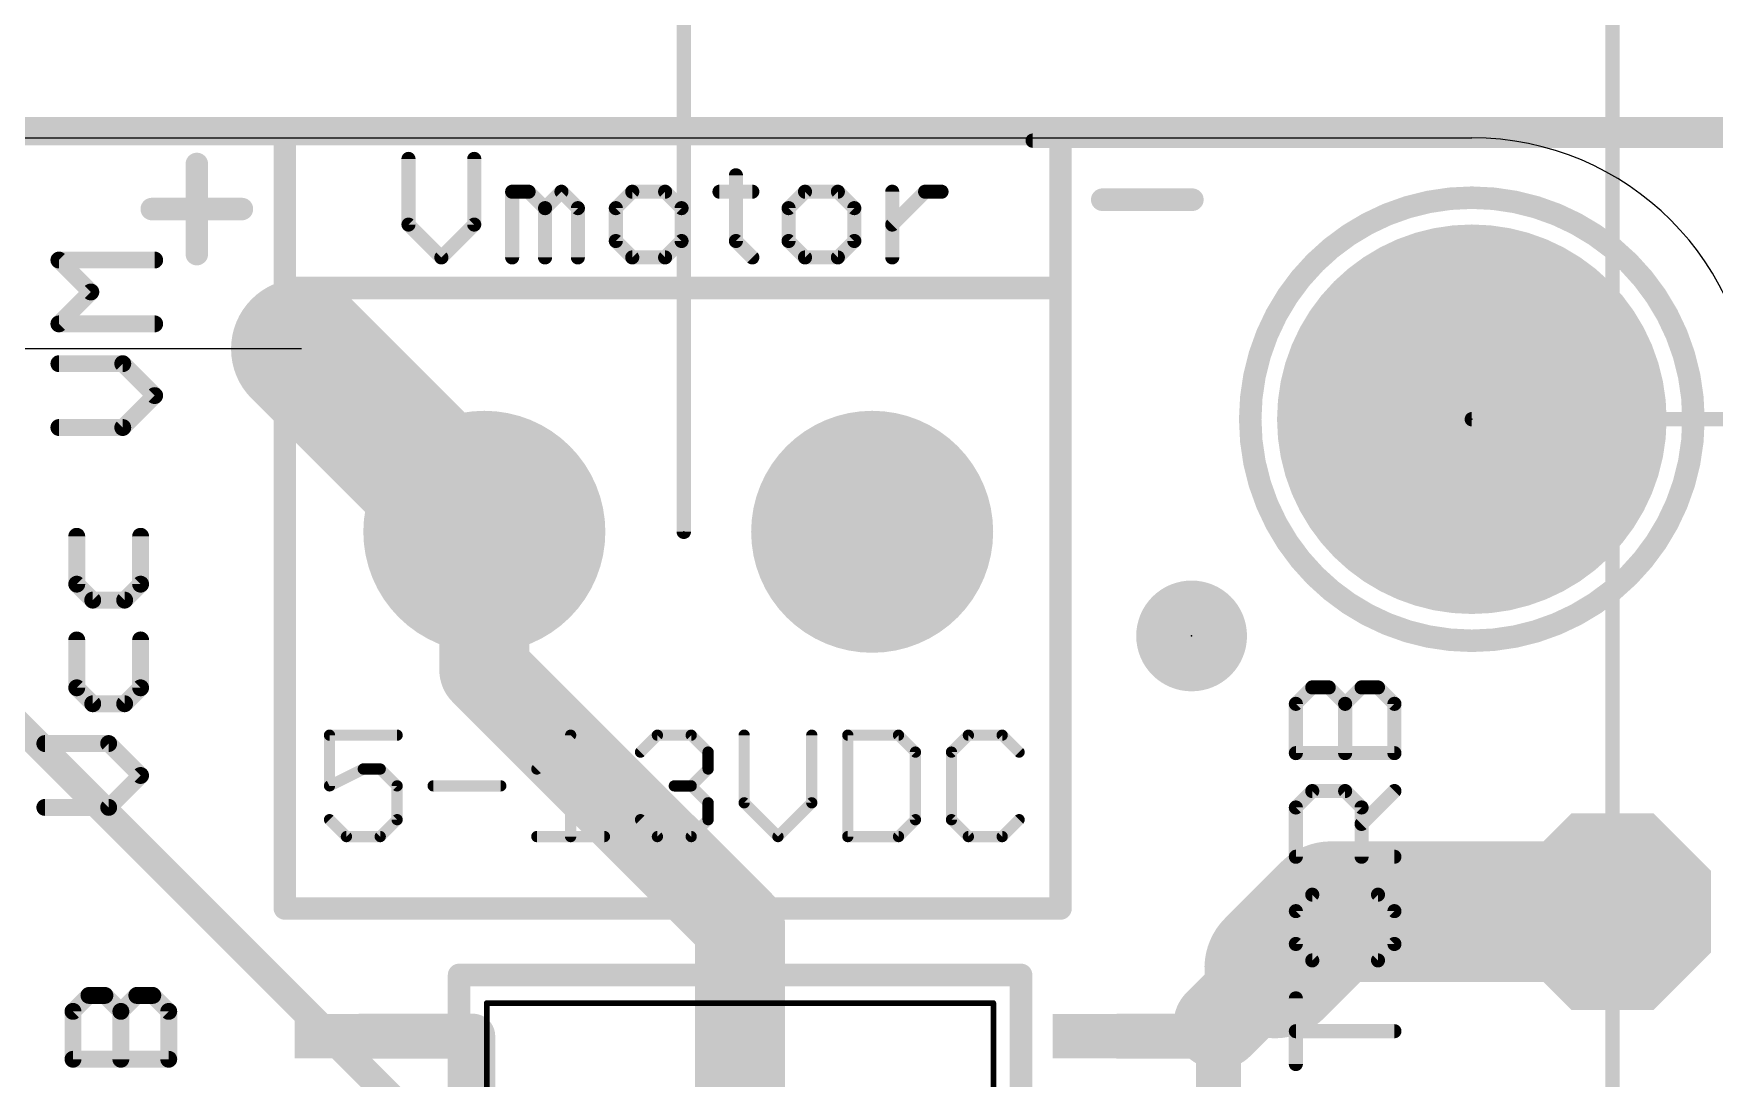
# Model space of a CAD drawing. Extents: x -5.2 to 31.1, y -9.3 to 38.1.
# Drawn here: x 3.53 to 18.7, y 18.18 to 27.61 of the extents above; entities that cross this region are included whole.
import ezdxf

# ---------------------------------------------------------------- set-up
doc = ezdxf.new("R2010")
doc.units = 0
for name, color, linetype in [('1', 12, 'CONTINUOUS'), ('16', 132, 'CONTINUOUS'), ('17', 110, 'CONTINUOUS'), ('19', 53, 'CONTINUOUS'), ('20', 53, 'CONTINUOUS'), ('21', 40, 'CONTINUOUS'), ('23', 40, 'CONTINUOUS'), ('47', 253, 'CONTINUOUS')]:
    doc.layers.add(name, color=color, linetype=linetype)

# ---------------------------------------------------------------- blocks, each defined once
blk = doc.blocks.new('PIE')
at = {"const_width": 0.5}
blk.add_lwpolyline([(0, -0.25, 1), (0, 0.25, 1), (0, -0.25)], format="xyb", dxfattribs=at)
blk = doc.blocks.new('ROUNDP')
at = {"const_width": 0.5}
blk.add_lwpolyline([(0, -0.25, 1), (0, 0.25, 1), (0, -0.25)], format="xyb", dxfattribs=at)
blk = doc.blocks.new('OCTAGONP')
at = {"const_width": 0.5}
blk.add_lwpolyline([(-0.25, -0.1036), (-0.25, 0.1036), (-0.1036, 0.25), (0.1036, 0.25), (0.25, 0.1036), (0.25, -0.1036), (0.1036, -0.25), (-0.1036, -0.25), (-0.25, -0.1036), (-0.25, 0.1036)], dxfattribs=at)
blk = doc.blocks.new('RECT')
blk.add_solid([(-0.5, -0.5), (0.5, -0.5), (-0.5, 0.5), (0.5, 0.5)])

msp = doc.modelspace()

# ---------------------------------------------------------------- linework, layer by layer
at = {"layer": '1'}
for points, const_width in [([(5.947, 24.765), (7.598, 23.114)], 1.27), ([(7.598, 21.866), (7.598, 23.114)], 0.8128), ([(9.906, 19.558), (7.598, 21.866)], 0.8128), ([(14.732, 19.177), (15.24, 19.685)], 1.27), ([(15.24, 19.685), (17.78, 19.685)], 1.27), ([(9.906, 12.319), (9.906, 19.558)], 0.8128), ([(14.224, 18.669), (14.732, 19.177)], 0.8128), ([(13.97, 18.561), (14.224, 18.669)], 0.4064), ([(14.224, 18.669), (14.224, 17.911)], 0.4064), ([(6.486, 18.561), (7.493, 18.561)], 0.4064), ([(7.493, 18.561), (7.493, 17.907)], 0.4064), ([(13.326, 18.561), (13.97, 18.561)], 0.4064)]:
    msp.add_lwpolyline(points, dxfattribs=dict(at, const_width=const_width))
for points, const_width in [([(6.1715, 24.9895, 1), (5.7225, 24.5405)], 0.635), ([(7.3735, 22.8895, 1), (7.8225, 23.3385)], 0.635), ([(7.8012, 23.114, 1), (7.3948, 23.114)], 0.4064), ([(7.7417, 22.0097, 1), (7.4543, 21.7223)], 0.4064), ([(7.3948, 21.866, 1), (7.8012, 21.866)], 0.4064), ([(15.24, 20.0025, 1), (15.24, 19.3675)], 0.635), ([(15.4645, 19.4605, 1), (15.0155, 19.9095)], 0.635), ([(17.78, 19.3675, 1), (17.78, 20.0025)], 0.635), ([(10.1092, 19.558, 1), (9.7028, 19.558)], 0.4064), ([(9.7623, 19.4143, 1), (10.0497, 19.7017)], 0.4064), ([(14.5075, 19.4015, 1), (14.9565, 18.9525)], 0.635), ([(14.8757, 19.0333, 1), (14.5883, 19.3207)], 0.4064), ([(14.0803, 18.8127, 1), (14.3677, 18.5253)], 0.4064), ([(14.3256, 18.669, 1), (14.1224, 18.669)], 0.2032), ([(14.2638, 18.5755, 1), (14.1842, 18.7625)], 0.2032), ([(6.486, 18.6626, 1), (6.486, 18.4594)], 0.2032), ([(7.5946, 18.561, 1), (7.3914, 18.561)], 0.2032), ([(7.493, 18.4594, 1), (7.493, 18.6626)], 0.2032), ([(13.326, 18.6626, 1), (13.326, 18.4594)], 0.2032), ([(13.9302, 18.6545, 1), (14.0098, 18.4675)], 0.2032), ([(13.97, 18.4594, 1), (13.97, 18.6626)], 0.2032)]:
    msp.add_lwpolyline(points, format="xyb", dxfattribs=dict(at, const_width=const_width))
at = {"layer": '16', "const_width": 0.254}
for points in [[(0, 26.73), (19.11, 26.73)], [(2.54, 22.225), (8.001, 16.764)]]:
    msp.add_lwpolyline(points, dxfattribs=at)
at = {"layer": '19'}
msp.add_line((5.947, 24.765), (2.54, 24.765), dxfattribs=at)
at = {"layer": '20'}
msp.add_line((2.54, 26.67), (16.51, 26.67), dxfattribs=at)
msp.add_arc((16.51, 24.13), 2.54, 0, 90, dxfattribs=at)
at = {"layer": '21'}
for points, const_width in [([(12.798, 26.714), (5.798, 26.714)], 0.2032), ([(5.798, 26.714), (5.798, 25.314)], 0.2032), ([(12.798, 25.314), (12.798, 26.714)], 0.2032), ([(5.0033, 25.6206), (5.0033, 26.4341)], 0.2032), ([(6.9135, 26.4803), (6.9135, 25.8871)], 0.127), ([(7.5067, 25.8871), (7.5067, 26.4803)], 0.127), ([(9.8683, 26.332), (9.8683, 25.7388)], 0.127), ([(7.849, 25.5905), (7.849, 26.1837)], 0.127), ([(7.849, 26.1837), (7.9973, 26.1837)], 0.127), ([(7.9973, 26.1837), (8.1456, 26.0354)], 0.127), ([(8.1456, 26.0354), (8.2939, 26.1837)], 0.127), ([(8.2939, 26.1837), (8.4422, 26.0354)], 0.127), ([(8.9328, 26.1837), (8.7845, 26.0354)], 0.127), ([(9.2294, 26.1837), (8.9328, 26.1837)], 0.127), ([(9.3777, 26.0354), (9.2294, 26.1837)], 0.127), ([(9.7201, 26.1837), (10.0166, 26.1837)], 0.127), ([(10.492, 26.1837), (10.3437, 26.0354)], 0.127), ([(10.7886, 26.1837), (10.492, 26.1837)], 0.127), ([(10.9369, 26.0354), (10.7886, 26.1837)], 0.127), ([(11.2793, 25.5905), (11.2793, 26.1837)], 0.127), ([(11.2793, 25.8871), (11.5758, 26.1837)], 0.127), ([(11.5758, 26.1837), (11.7241, 26.1837)], 0.127), ([(4.5965, 26.0273), (5.41, 26.0273)], 0.2032), ([(8.1456, 26.0354), (8.1456, 25.5905)], 0.127), ([(8.4422, 26.0354), (8.4422, 25.5905)], 0.127), ([(8.7845, 26.0354), (8.7845, 25.7388)], 0.127), ([(9.3777, 25.7388), (9.3777, 26.0354)], 0.127), ([(10.3437, 26.0354), (10.3437, 25.7388)], 0.127), ([(10.9369, 25.7388), (10.9369, 26.0354)], 0.127), ([(13.1746, 26.1117), (13.9881, 26.1117)], 0.2032), ([(6.9135, 25.8871), (7.2101, 25.5905)], 0.127), ([(7.2101, 25.5905), (7.5067, 25.8871)], 0.127), ([(8.7845, 25.7388), (8.9328, 25.5905)], 0.127), ([(9.2294, 25.5905), (9.3777, 25.7388)], 0.127), ([(9.8683, 25.7388), (10.0166, 25.5905)], 0.127), ([(10.3437, 25.7388), (10.492, 25.5905)], 0.127), ([(10.7886, 25.5905), (10.9369, 25.7388)], 0.127), ([(4.0466, 25.2788), (3.7585, 25.5669)], 0.1524), ([(3.7585, 25.5669), (4.6228, 25.5669)], 0.1524), ([(8.9328, 25.5905), (9.2294, 25.5905)], 0.127), ([(10.492, 25.5905), (10.7886, 25.5905)], 0.127), ([(3.7585, 24.9907), (4.0466, 25.2788)], 0.1524), ([(5.798, 25.314), (5.798, 19.714)], 0.2032), ([(12.798, 25.314), (5.798, 25.314)], 0.2032), ([(12.798, 19.714), (12.798, 25.314)], 0.2032), ([(4.6228, 24.9907), (3.7585, 24.9907)], 0.1524), ([(4.3347, 24.6314), (3.7585, 24.6314)], 0.1524), ([(4.6228, 24.3433), (4.3347, 24.6314)], 0.1524), ([(4.3347, 24.0552), (4.6228, 24.3433)], 0.1524), ([(3.7585, 24.0552), (4.3347, 24.0552)], 0.1524), ([(3.9196, 23.0735), (3.9196, 22.6413)], 0.1524), ([(4.4958, 22.6413), (4.4958, 23.0735)], 0.1524), ([(3.9196, 22.6413), (4.0636, 22.4972)], 0.1524), ([(4.3517, 22.4972), (4.4958, 22.6413)], 0.1524), ([(4.0636, 22.4972), (4.3517, 22.4972)], 0.1524), ([(3.9196, 22.1379), (3.9196, 21.7058)], 0.1524), ([(4.4958, 21.7058), (4.4958, 22.1379)], 0.1524), ([(3.9196, 21.7058), (4.0636, 21.5617)], 0.1524), ([(4.3517, 21.5617), (4.4958, 21.7058)], 0.1524), ([(14.9217, 21.561), (15.07, 21.7093)], 0.127), ([(15.07, 21.7093), (15.2183, 21.7093)], 0.127), ([(15.2183, 21.7093), (15.3666, 21.561)], 0.127), ([(15.3666, 21.561), (15.5149, 21.7093)], 0.127), ([(15.5149, 21.7093), (15.6632, 21.7093)], 0.127), ([(15.6632, 21.7093), (15.8115, 21.561)], 0.127), ([(4.0636, 21.5617), (4.3517, 21.5617)], 0.1524), ([(14.9217, 21.1161), (14.9217, 21.561)], 0.127), ([(15.3666, 21.1161), (15.3666, 21.561)], 0.127), ([(15.8115, 21.561), (15.8115, 21.1161)], 0.127), ([(4.2077, 21.2024), (3.6315, 21.2024)], 0.1524), ([(4.4958, 20.9143), (4.2077, 21.2024)], 0.1524), ([(6.8109, 21.278), (6.2008, 21.278)], 0.1016), ([(6.2008, 21.278), (6.2008, 20.8204)], 0.1016), ([(8.0718, 20.9729), (8.3769, 21.278)], 0.1016), ([(8.3769, 21.278), (8.3769, 20.3628)], 0.1016), ([(9.0074, 21.1255), (9.1599, 21.278)], 0.1016), ([(9.1599, 21.278), (9.4649, 21.278)], 0.1016), ([(9.4649, 21.278), (9.6175, 21.1255)], 0.1016), ([(9.9429, 21.278), (9.9429, 20.6679)], 0.1016), ([(10.553, 20.6679), (10.553, 21.278)], 0.1016), ([(10.8784, 21.278), (10.8784, 20.3628)], 0.1016), ([(11.336, 21.278), (10.8784, 21.278)], 0.1016), ([(11.4885, 21.1255), (11.336, 21.278)], 0.1016), ([(11.9664, 21.278), (11.8139, 21.1255)], 0.1016), ([(12.2715, 21.278), (11.9664, 21.278)], 0.1016), ([(12.424, 21.1255), (12.2715, 21.278)], 0.1016), ([(9.6175, 21.1255), (9.6175, 20.9729)], 0.1016), ([(11.4885, 20.5153), (11.4885, 21.1255)], 0.1016), ([(11.8139, 21.1255), (11.8139, 20.5153)], 0.1016), ([(15.8115, 21.1161), (14.9217, 21.1161)], 0.127), ([(4.2077, 20.6262), (4.4958, 20.9143)], 0.1524), ([(6.2008, 20.8204), (6.5059, 20.9729)], 0.1016), ([(6.5059, 20.9729), (6.6584, 20.9729)], 0.1016), ([(6.6584, 20.9729), (6.8109, 20.8204)], 0.1016), ([(9.6175, 20.9729), (9.4649, 20.8204)], 0.1016), ([(6.8109, 20.8204), (6.8109, 20.5153)], 0.1016), ([(7.1363, 20.8204), (7.7464, 20.8204)], 0.1016), ([(9.4649, 20.8204), (9.3124, 20.8204)], 0.1016), ([(9.4649, 20.8204), (9.6175, 20.6679)], 0.1016), ([(14.9217, 20.6255), (15.07, 20.7737)], 0.127), ([(15.07, 20.7737), (15.3666, 20.7737)], 0.127), ([(15.3666, 20.7737), (15.5149, 20.6255)], 0.127), ([(15.5149, 20.4772), (15.8115, 20.7737)], 0.127), ([(3.6315, 20.6262), (4.2077, 20.6262)], 0.1524), ([(9.6175, 20.6679), (9.6175, 20.5153)], 0.1016), ([(9.9429, 20.6679), (10.2479, 20.3628)], 0.1016), ([(10.2479, 20.3628), (10.553, 20.6679)], 0.1016), ([(14.9217, 20.1806), (14.9217, 20.6255)], 0.127), ([(15.5149, 20.6255), (15.5149, 20.1806)], 0.127), ([(6.3533, 20.3628), (6.2008, 20.5153)], 0.1016), ([(6.8109, 20.5153), (6.6584, 20.3628)], 0.1016), ([(9.1599, 20.3628), (9.0074, 20.5153)], 0.1016), ([(9.6175, 20.5153), (9.4649, 20.3628)], 0.1016), ([(11.336, 20.3628), (11.4885, 20.5153)], 0.1016), ([(11.8139, 20.5153), (11.9664, 20.3628)], 0.1016), ([(12.2715, 20.3628), (12.424, 20.5153)], 0.1016), ([(6.6584, 20.3628), (6.3533, 20.3628)], 0.1016), ([(8.0718, 20.3628), (8.682, 20.3628)], 0.1016), ([(9.4649, 20.3628), (9.1599, 20.3628)], 0.1016), ([(10.8784, 20.3628), (11.336, 20.3628)], 0.1016), ([(11.9664, 20.3628), (12.2715, 20.3628)], 0.1016), ([(15.8115, 20.1806), (14.9217, 20.1806)], 0.127), ([(15.07, 19.8382), (14.9217, 19.6899)], 0.127), ([(15.6632, 19.8382), (15.07, 19.8382)], 0.127), ([(15.8115, 19.6899), (15.6632, 19.8382)], 0.127), ([(5.798, 19.714), (12.798, 19.714)], 0.2032), ([(14.9217, 19.6899), (14.9217, 19.3933)], 0.127), ([(15.8115, 19.3933), (15.8115, 19.6899)], 0.127), ([(14.9217, 19.3933), (15.07, 19.2451)], 0.127), ([(15.6632, 19.2451), (15.8115, 19.3933)], 0.127), ([(15.07, 19.2451), (15.6632, 19.2451)], 0.127), ([(12.442, 19.114), (7.37, 19.114)], 0.2032), ([(7.37, 19.114), (7.37, 10.858)], 0.2032), ([(12.442, 10.858), (12.442, 19.114)], 0.2032), ([(3.8855, 18.7849), (4.0295, 18.929)], 0.1524), ([(4.0295, 18.929), (4.1736, 18.929)], 0.1524), ([(4.1736, 18.929), (4.3176, 18.7849)], 0.1524), ([(4.3176, 18.7849), (4.4617, 18.929)], 0.1524), ([(4.4617, 18.929), (4.6057, 18.929)], 0.1524), ([(4.6057, 18.929), (4.7498, 18.7849)], 0.1524), ([(14.9217, 18.3095), (14.9217, 18.9027)], 0.127), ([(3.8855, 18.3528), (3.8855, 18.7849)], 0.1524), ([(4.3176, 18.3528), (4.3176, 18.7849)], 0.1524), ([(4.7498, 18.7849), (4.7498, 18.3528)], 0.1524), ([(7.62, 18.86), (12.192, 18.86)], 0.0508), ([(7.62, 18.86), (7.62, 11.112)], 0.0508), ([(12.192, 11.112), (12.192, 18.86)], 0.0508), ([(15.8115, 18.6061), (14.9217, 18.6061)], 0.127), ([(4.7498, 18.3528), (3.8855, 18.3528)], 0.1524)]:
    msp.add_lwpolyline(points, dxfattribs=dict(at, const_width=const_width))
for points, const_width in [([(5.798, 26.7648, 1), (5.798, 26.6632)], 0.1016), ([(5.8488, 26.714, 1), (5.7472, 26.714)], 0.1016), ([(12.8488, 26.714, 1), (12.7472, 26.714)], 0.1016), ([(12.798, 26.6632, 1), (12.798, 26.7648)], 0.1016), ([(5.0541, 26.4341, 1), (4.9525, 26.4341)], 0.1016), ([(6.9452, 26.4803, 1), (6.8818, 26.4803)], 0.0635), ([(7.5384, 26.4803, 1), (7.4749, 26.4803)], 0.0635), ([(9.9001, 26.332, 1), (9.8366, 26.332)], 0.0635), ([(7.849, 26.2154, 1), (7.849, 26.1519)], 0.0635), ([(7.8808, 26.1837, 1), (7.8173, 26.1837)], 0.0635), ([(8.0198, 26.2061, 1), (7.9749, 26.1612)], 0.0635), ([(7.9973, 26.1519, 1), (7.9973, 26.2154)], 0.0635), ([(8.3163, 26.2061, 1), (8.2714, 26.1612)], 0.0635), ([(8.3163, 26.1612, 1), (8.2714, 26.2061)], 0.0635), ([(8.9328, 26.2154, 1), (8.9328, 26.1519)], 0.0635), ([(8.9553, 26.1612, 1), (8.9104, 26.2061)], 0.0635), ([(9.2519, 26.2061, 1), (9.207, 26.1612)], 0.0635), ([(9.2294, 26.1519, 1), (9.2294, 26.2154)], 0.0635), ([(9.7201, 26.2154, 1), (9.7201, 26.1519)], 0.0635), ([(10.0166, 26.1519, 1), (10.0166, 26.2154)], 0.0635), ([(10.492, 26.2154, 1), (10.492, 26.1519)], 0.0635), ([(10.5145, 26.1612, 1), (10.4696, 26.2061)], 0.0635), ([(10.8111, 26.2061, 1), (10.7662, 26.1612)], 0.0635), ([(10.7886, 26.1519, 1), (10.7886, 26.2154)], 0.0635), ([(11.311, 26.1837, 1), (11.2475, 26.1837)], 0.0635), ([(11.5758, 26.2154, 1), (11.5758, 26.1519)], 0.0635), ([(11.5983, 26.1612, 1), (11.5534, 26.2061)], 0.0635), ([(11.7241, 26.1519, 1), (11.7241, 26.2154)], 0.0635), ([(4.5965, 26.0781, 1), (4.5965, 25.9765)], 0.1016), ([(5.41, 25.9765, 1), (5.41, 26.0781)], 0.1016), ([(8.1774, 26.0354, 1), (8.1139, 26.0354)], 0.0635), ([(8.4739, 26.0354, 1), (8.4104, 26.0354)], 0.0635), ([(8.8163, 26.0354, 1), (8.7528, 26.0354)], 0.0635), ([(9.4095, 26.0354, 1), (9.346, 26.0354)], 0.0635), ([(10.3755, 26.0354, 1), (10.312, 26.0354)], 0.0635), ([(10.9687, 26.0354, 1), (10.9052, 26.0354)], 0.0635), ([(13.1746, 26.1625, 1), (13.1746, 26.0609)], 0.1016), ([(13.9881, 26.0609, 1), (13.9881, 26.1625)], 0.1016), ([(16.51, 22.13, 1), (16.51, 26.13, 1), (16.51, 22.13)], 0.2032), ([(6.936, 25.9095, 1), (6.891, 25.8646)], 0.0635), ([(7.5291, 25.8646, 1), (7.4842, 25.9095)], 0.0635), ([(8.1232, 26.0578, 1), (8.1681, 26.0129)], 0.0635), ([(8.1232, 26.0129, 1), (8.1681, 26.0578)], 0.0635), ([(8.4197, 26.0129, 1), (8.4646, 26.0578)], 0.0635), ([(8.7621, 26.0578, 1), (8.807, 26.0129)], 0.0635), ([(9.3553, 26.0129, 1), (9.4002, 26.0578)], 0.0635), ([(10.3213, 26.0578, 1), (10.3662, 26.0129)], 0.0635), ([(10.9145, 26.0129, 1), (10.9594, 26.0578)], 0.0635), ([(11.2568, 25.9095, 1), (11.3017, 25.8646)], 0.0635), ([(6.8818, 25.8871, 1), (6.9452, 25.8871)], 0.0635), ([(7.4749, 25.8871, 1), (7.5384, 25.8871)], 0.0635), ([(8.807, 25.7612, 1), (8.7621, 25.7163)], 0.0635), ([(9.4002, 25.7163, 1), (9.3553, 25.7612)], 0.0635), ([(9.8908, 25.7612, 1), (9.8459, 25.7163)], 0.0635), ([(10.3662, 25.7612, 1), (10.3213, 25.7163)], 0.0635), ([(10.9594, 25.7163, 1), (10.9145, 25.7612)], 0.0635), ([(3.7854, 25.5939, 1), (3.7315, 25.54)], 0.0762), ([(3.7585, 25.605, 1), (3.7585, 25.5288)], 0.0762), ([(4.6228, 25.5288, 1), (4.6228, 25.605)], 0.0762), ([(4.9525, 25.6206, 1), (5.0541, 25.6206)], 0.1016), ([(7.1876, 25.613, 1), (7.2325, 25.568)], 0.0635), ([(7.1876, 25.568, 1), (7.2325, 25.613)], 0.0635), ([(8.7528, 25.7388, 1), (8.8163, 25.7388)], 0.0635), ([(8.9328, 25.6223, 1), (8.9328, 25.5588)], 0.0635), ([(8.9104, 25.568, 1), (8.9553, 25.613)], 0.0635), ([(9.207, 25.613, 1), (9.2519, 25.568)], 0.0635), ([(9.2294, 25.5588, 1), (9.2294, 25.6223)], 0.0635), ([(9.346, 25.7388, 1), (9.4095, 25.7388)], 0.0635), ([(9.8366, 25.7388, 1), (9.9001, 25.7388)], 0.0635), ([(9.9942, 25.568, 1), (10.0391, 25.613)], 0.0635), ([(10.312, 25.7388, 1), (10.3755, 25.7388)], 0.0635), ([(10.492, 25.6223, 1), (10.492, 25.5588)], 0.0635), ([(10.4696, 25.568, 1), (10.5145, 25.613)], 0.0635), ([(10.7662, 25.613, 1), (10.8111, 25.568)], 0.0635), ([(10.7886, 25.5588, 1), (10.7886, 25.6223)], 0.0635), ([(10.9052, 25.7388, 1), (10.9687, 25.7388)], 0.0635), ([(7.8173, 25.5905, 1), (7.8808, 25.5905)], 0.0635), ([(8.1139, 25.5905, 1), (8.1774, 25.5905)], 0.0635), ([(8.4104, 25.5905, 1), (8.4739, 25.5905)], 0.0635), ([(11.2475, 25.5905, 1), (11.311, 25.5905)], 0.0635), ([(4.0735, 25.2519, 1), (4.0196, 25.3058)], 0.0762), ([(4.0196, 25.2519, 1), (4.0735, 25.3058)], 0.0762), ([(5.8488, 25.314, 1), (5.7472, 25.314)], 0.1016), ([(5.798, 25.3648, 1), (5.798, 25.2632)], 0.1016), ([(5.7472, 25.314, 1), (5.8488, 25.314)], 0.1016), ([(12.8488, 25.314, 1), (12.7472, 25.314)], 0.1016), ([(12.7472, 25.314, 1), (12.8488, 25.314)], 0.1016), ([(12.798, 25.2632, 1), (12.798, 25.3648)], 0.1016), ([(3.7315, 25.0177, 1), (3.7854, 24.9638)], 0.0762), ([(3.7585, 25.0288, 1), (3.7585, 24.9526)], 0.0762), ([(4.6228, 24.9526, 1), (4.6228, 25.0288)], 0.0762), ([(3.7585, 24.6695, 1), (3.7585, 24.5933)], 0.0762), ([(4.3616, 24.6584, 1), (4.3077, 24.6045)], 0.0762), ([(4.3347, 24.5933, 1), (4.3347, 24.6695)], 0.0762), ([(4.6497, 24.3164, 1), (4.5959, 24.3703)], 0.0762), ([(4.5959, 24.3164, 1), (4.6497, 24.3703)], 0.0762), ([(3.7585, 24.0933, 1), (3.7585, 24.0171)], 0.0762), ([(4.3077, 24.0821, 1), (4.3616, 24.0283)], 0.0762), ([(4.3347, 24.0171, 1), (4.3347, 24.0933)], 0.0762), ([(3.9577, 23.0735, 1), (3.8815, 23.0735)], 0.0762), ([(4.5339, 23.0735, 1), (4.4577, 23.0735)], 0.0762), ([(3.9465, 22.6682, 1), (3.8926, 22.6144)], 0.0762), ([(3.8815, 22.6413, 1), (3.9577, 22.6413)], 0.0762), ([(4.4577, 22.6413, 1), (4.5339, 22.6413)], 0.0762), ([(4.5227, 22.6144, 1), (4.4689, 22.6682)], 0.0762), ([(4.0636, 22.5353, 1), (4.0636, 22.4591)], 0.0762), ([(4.0367, 22.4703, 1), (4.0906, 22.5242)], 0.0762), ([(4.3248, 22.5242, 1), (4.3787, 22.4703)], 0.0762), ([(4.3517, 22.4591, 1), (4.3517, 22.5353)], 0.0762), ([(3.9577, 22.1379, 1), (3.8815, 22.1379)], 0.0762), ([(4.5339, 22.1379, 1), (4.4577, 22.1379)], 0.0762), ([(3.9465, 21.7327, 1), (3.8926, 21.6788)], 0.0762), ([(3.8815, 21.7058, 1), (3.9577, 21.7058)], 0.0762), ([(4.4577, 21.7058, 1), (4.5339, 21.7058)], 0.0762), ([(4.5227, 21.6788, 1), (4.4689, 21.7327)], 0.0762), ([(15.07, 21.741, 1), (15.07, 21.6775)], 0.0635), ([(15.0925, 21.6868, 1), (15.0476, 21.7317)], 0.0635), ([(15.2408, 21.7317, 1), (15.1959, 21.6868)], 0.0635), ([(15.2183, 21.6775, 1), (15.2183, 21.741)], 0.0635), ([(15.5149, 21.741, 1), (15.5149, 21.6775)], 0.0635), ([(15.5374, 21.6868, 1), (15.4925, 21.7317)], 0.0635), ([(15.6857, 21.7317, 1), (15.6408, 21.6868)], 0.0635), ([(15.6632, 21.6775, 1), (15.6632, 21.741)], 0.0635), ([(4.0636, 21.5998, 1), (4.0636, 21.5236)], 0.0762), ([(4.0367, 21.5348, 1), (4.0906, 21.5887)], 0.0762), ([(4.3248, 21.5887, 1), (4.3787, 21.5348)], 0.0762), ([(4.3517, 21.5236, 1), (4.3517, 21.5998)], 0.0762), ([(14.9535, 21.561, 1), (14.89, 21.561)], 0.0635), ([(14.8993, 21.5834, 1), (14.9442, 21.5385)], 0.0635), ([(15.3984, 21.561, 1), (15.3349, 21.561)], 0.0635), ([(15.3442, 21.5834, 1), (15.3891, 21.5385)], 0.0635), ([(15.3442, 21.5385, 1), (15.3891, 21.5834)], 0.0635), ([(15.8433, 21.561, 1), (15.7797, 21.561)], 0.0635), ([(15.789, 21.5385, 1), (15.834, 21.5834)], 0.0635), ([(3.6315, 21.2405, 1), (3.6315, 21.1643)], 0.0762), ([(4.2346, 21.2294, 1), (4.1807, 21.1755)], 0.0762), ([(4.2077, 21.1643, 1), (4.2077, 21.2405)], 0.0762), ([(6.2008, 21.3034, 1), (6.2008, 21.2526)], 0.0508), ([(6.2262, 21.278, 1), (6.1754, 21.278)], 0.0508), ([(6.8109, 21.2526, 1), (6.8109, 21.3034)], 0.0508), ([(8.4023, 21.278, 1), (8.3515, 21.278)], 0.0508), ([(8.3949, 21.26, 1), (8.3589, 21.2959)], 0.0508), ([(9.1599, 21.3034, 1), (9.1599, 21.2526)], 0.0508), ([(9.1778, 21.26, 1), (9.1419, 21.2959)], 0.0508), ([(9.4829, 21.2959, 1), (9.447, 21.26)], 0.0508), ([(9.4649, 21.2526, 1), (9.4649, 21.3034)], 0.0508), ([(9.9683, 21.278, 1), (9.9175, 21.278)], 0.0508), ([(10.5784, 21.278, 1), (10.5276, 21.278)], 0.0508), ([(10.9038, 21.278, 1), (10.853, 21.278)], 0.0508), ([(10.8784, 21.3034, 1), (10.8784, 21.2526)], 0.0508), ([(11.3539, 21.2959, 1), (11.318, 21.26)], 0.0508), ([(11.336, 21.2526, 1), (11.336, 21.3034)], 0.0508), ([(11.9664, 21.3034, 1), (11.9664, 21.2526)], 0.0508), ([(11.9844, 21.26, 1), (11.9485, 21.2959)], 0.0508), ([(12.2895, 21.2959, 1), (12.2535, 21.26)], 0.0508), ([(12.2715, 21.2526, 1), (12.2715, 21.3034)], 0.0508), ([(8.9894, 21.1434, 1), (9.0253, 21.1075)], 0.0508), ([(9.6429, 21.1255, 1), (9.5921, 21.1255)], 0.0508), ([(9.5995, 21.1075, 1), (9.6354, 21.1434)], 0.0508), ([(11.5139, 21.1255, 1), (11.4631, 21.1255)], 0.0508), ([(11.4706, 21.1075, 1), (11.5065, 21.1434)], 0.0508), ([(11.8393, 21.1255, 1), (11.7885, 21.1255)], 0.0508), ([(11.796, 21.1434, 1), (11.8319, 21.1075)], 0.0508), ([(12.4061, 21.1075, 1), (12.442, 21.1434)], 0.0508), ([(14.9217, 21.1478, 1), (14.9217, 21.0843)], 0.0635), ([(14.89, 21.1161, 1), (14.9535, 21.1161)], 0.0635), ([(15.3349, 21.1161, 1), (15.3984, 21.1161)], 0.0635), ([(15.7797, 21.1161, 1), (15.8433, 21.1161)], 0.0635), ([(15.8115, 21.0843, 1), (15.8115, 21.1478)], 0.0635), ([(4.5227, 20.8874, 1), (4.4689, 20.9413)], 0.0762), ([(4.4689, 20.8874, 1), (4.5227, 20.9413)], 0.0762), ([(6.5059, 20.9983, 1), (6.5059, 20.9475)], 0.0508), ([(6.5172, 20.9502, 1), (6.4945, 20.9956)], 0.0508), ([(6.6764, 20.9909, 1), (6.6404, 20.955)], 0.0508), ([(6.6584, 20.9475, 1), (6.6584, 20.9983)], 0.0508), ([(8.0539, 20.9909, 1), (8.0898, 20.955)], 0.0508), ([(9.5921, 20.9729, 1), (9.6429, 20.9729)], 0.0508), ([(9.6354, 20.955, 1), (9.5995, 20.9909)], 0.0508), ([(6.1894, 20.8431, 1), (6.2122, 20.7977)], 0.0508), ([(6.1754, 20.8204, 1), (6.2262, 20.8204)], 0.0508), ([(6.8363, 20.8204, 1), (6.7855, 20.8204)], 0.0508), ([(6.793, 20.8024, 1), (6.8289, 20.8384)], 0.0508), ([(7.1363, 20.8458, 1), (7.1363, 20.795)], 0.0508), ([(7.7464, 20.795, 1), (7.7464, 20.8458)], 0.0508), ([(9.3124, 20.8458, 1), (9.3124, 20.795)], 0.0508), ([(9.4829, 20.8384, 1), (9.447, 20.8024)], 0.0508), ([(9.447, 20.8384, 1), (9.4829, 20.8024)], 0.0508), ([(9.4649, 20.795, 1), (9.4649, 20.8458)], 0.0508), ([(15.07, 20.8055, 1), (15.07, 20.742)], 0.0635), ([(15.0925, 20.7513, 1), (15.0476, 20.7962)], 0.0635), ([(15.3891, 20.7962, 1), (15.3442, 20.7513)], 0.0635), ([(15.3666, 20.742, 1), (15.3666, 20.8055)], 0.0635), ([(15.834, 20.7513, 1), (15.789, 20.7962)], 0.0635), ([(3.6315, 20.6643, 1), (3.6315, 20.5881)], 0.0762), ([(4.1807, 20.6531, 1), (4.2346, 20.5993)], 0.0762), ([(4.2077, 20.5881, 1), (4.2077, 20.6643)], 0.0762), ([(9.6429, 20.6679, 1), (9.5921, 20.6679)], 0.0508), ([(9.5995, 20.6499, 1), (9.6354, 20.6858)], 0.0508), ([(9.9608, 20.6858, 1), (9.9249, 20.6499)], 0.0508), ([(9.9175, 20.6679, 1), (9.9683, 20.6679)], 0.0508), ([(10.5276, 20.6679, 1), (10.5784, 20.6679)], 0.0508), ([(10.571, 20.6499, 1), (10.535, 20.6858)], 0.0508), ([(14.9535, 20.6255, 1), (14.89, 20.6255)], 0.0635), ([(14.8993, 20.6479, 1), (14.9442, 20.603)], 0.0635), ([(15.5467, 20.6255, 1), (15.4832, 20.6255)], 0.0635), ([(15.4925, 20.603, 1), (15.5374, 20.6479)], 0.0635), ([(6.2188, 20.5333, 1), (6.1828, 20.4974)], 0.0508), ([(6.7855, 20.5153, 1), (6.8363, 20.5153)], 0.0508), ([(6.8289, 20.4974, 1), (6.793, 20.5333)], 0.0508), ([(9.0253, 20.5333, 1), (8.9894, 20.4974)], 0.0508), ([(9.5921, 20.5153, 1), (9.6429, 20.5153)], 0.0508), ([(9.6354, 20.4974, 1), (9.5995, 20.5333)], 0.0508), ([(11.4631, 20.5153, 1), (11.5139, 20.5153)], 0.0508), ([(11.5065, 20.4974, 1), (11.4706, 20.5333)], 0.0508), ([(11.7885, 20.5153, 1), (11.8393, 20.5153)], 0.0508), ([(11.8319, 20.5333, 1), (11.796, 20.4974)], 0.0508), ([(12.442, 20.4974, 1), (12.4061, 20.5333)], 0.0508), ([(15.4925, 20.4996, 1), (15.5374, 20.4547)], 0.0635), ([(6.3533, 20.3882, 1), (6.3533, 20.3374)], 0.0508), ([(6.3354, 20.3448, 1), (6.3713, 20.3808)], 0.0508), ([(6.6404, 20.3808, 1), (6.6764, 20.3448)], 0.0508), ([(6.6584, 20.3374, 1), (6.6584, 20.3882)], 0.0508), ([(8.0718, 20.3882, 1), (8.0718, 20.3374)], 0.0508), ([(8.3515, 20.3628, 1), (8.4023, 20.3628)], 0.0508), ([(8.682, 20.3374, 1), (8.682, 20.3882)], 0.0508), ([(9.1599, 20.3882, 1), (9.1599, 20.3374)], 0.0508), ([(9.1419, 20.3448, 1), (9.1778, 20.3808)], 0.0508), ([(9.447, 20.3808, 1), (9.4829, 20.3448)], 0.0508), ([(9.4649, 20.3374, 1), (9.4649, 20.3882)], 0.0508), ([(10.23, 20.3808, 1), (10.2659, 20.3448)], 0.0508), ([(10.23, 20.3448, 1), (10.2659, 20.3808)], 0.0508), ([(10.8784, 20.3882, 1), (10.8784, 20.3374)], 0.0508), ([(10.853, 20.3628, 1), (10.9038, 20.3628)], 0.0508), ([(11.318, 20.3808, 1), (11.3539, 20.3448)], 0.0508), ([(11.336, 20.3374, 1), (11.336, 20.3882)], 0.0508), ([(11.9664, 20.3882, 1), (11.9664, 20.3374)], 0.0508), ([(11.9485, 20.3448, 1), (11.9844, 20.3808)], 0.0508), ([(12.2535, 20.3808, 1), (12.2895, 20.3448)], 0.0508), ([(12.2715, 20.3374, 1), (12.2715, 20.3882)], 0.0508), ([(14.9217, 20.2123, 1), (14.9217, 20.1488)], 0.0635), ([(14.89, 20.1806, 1), (14.9535, 20.1806)], 0.0635), ([(15.4832, 20.1806, 1), (15.5467, 20.1806)], 0.0635), ([(15.8115, 20.1488, 1), (15.8115, 20.2123)], 0.0635), ([(15.07, 19.87, 1), (15.07, 19.8065)], 0.0635), ([(15.0925, 19.8158, 1), (15.0476, 19.8607)], 0.0635), ([(15.6857, 19.8607, 1), (15.6408, 19.8158)], 0.0635), ([(15.6632, 19.8065, 1), (15.6632, 19.87)], 0.0635), ([(5.798, 19.7648, 1), (5.798, 19.6632)], 0.1016), ([(5.7472, 19.714, 1), (5.8488, 19.714)], 0.1016), ([(12.7472, 19.714, 1), (12.8488, 19.714)], 0.1016), ([(12.798, 19.6632, 1), (12.798, 19.7648)], 0.1016), ([(14.9535, 19.6899, 1), (14.89, 19.6899)], 0.0635), ([(14.8993, 19.7124, 1), (14.9442, 19.6675)], 0.0635), ([(15.8433, 19.6899, 1), (15.7797, 19.6899)], 0.0635), ([(15.789, 19.6675, 1), (15.834, 19.7124)], 0.0635), ([(14.89, 19.3933, 1), (14.9535, 19.3933)], 0.0635), ([(14.9442, 19.4158, 1), (14.8993, 19.3709)], 0.0635), ([(15.7797, 19.3933, 1), (15.8433, 19.3933)], 0.0635), ([(15.834, 19.3709, 1), (15.789, 19.4158)], 0.0635), ([(15.07, 19.2768, 1), (15.07, 19.2133)], 0.0635), ([(15.0476, 19.2226, 1), (15.0925, 19.2675)], 0.0635), ([(15.6408, 19.2675, 1), (15.6857, 19.2226)], 0.0635), ([(15.6632, 19.2133, 1), (15.6632, 19.2768)], 0.0635), ([(7.37, 19.1648, 1), (7.37, 19.0632)], 0.1016), ([(7.4208, 19.114, 1), (7.3192, 19.114)], 0.1016), ([(12.4928, 19.114, 1), (12.3912, 19.114)], 0.1016), ([(12.442, 19.0632, 1), (12.442, 19.1648)], 0.1016), ([(4.0295, 18.9671, 1), (4.0295, 18.8909)], 0.0762), ([(4.0565, 18.902, 1), (4.0026, 18.9559)], 0.0762), ([(4.2005, 18.9559, 1), (4.1466, 18.902)], 0.0762), ([(4.1736, 18.8909, 1), (4.1736, 18.9671)], 0.0762), ([(4.4617, 18.9671, 1), (4.4617, 18.8909)], 0.0762), ([(4.4886, 18.902, 1), (4.4347, 18.9559)], 0.0762), ([(4.6327, 18.9559, 1), (4.5788, 18.902)], 0.0762), ([(4.6057, 18.8909, 1), (4.6057, 18.9671)], 0.0762), ([(14.9535, 18.9027, 1), (14.89, 18.9027)], 0.0635), ([(3.8585, 18.8119, 1), (3.9124, 18.758)], 0.0762), ([(3.9236, 18.7849, 1), (3.8474, 18.7849)], 0.0762), ([(4.3557, 18.7849, 1), (4.2795, 18.7849)], 0.0762), ([(4.2907, 18.8119, 1), (4.3446, 18.758)], 0.0762), ([(4.2907, 18.758, 1), (4.3446, 18.8119)], 0.0762), ([(4.7879, 18.7849, 1), (4.7117, 18.7849)], 0.0762), ([(4.7229, 18.758, 1), (4.7767, 18.8119)], 0.0762), ([(7.62, 18.8727, 1), (7.62, 18.8473)], 0.0254), ([(7.6327, 18.86, 1), (7.6073, 18.86)], 0.0254), ([(12.2047, 18.86, 1), (12.1793, 18.86)], 0.0254), ([(12.192, 18.8473, 1), (12.192, 18.8727)], 0.0254), ([(14.9217, 18.6379, 1), (14.9217, 18.5744)], 0.0635), ([(15.8115, 18.5744, 1), (15.8115, 18.6379)], 0.0635), ([(3.8855, 18.3909, 1), (3.8855, 18.3147)], 0.0762), ([(3.8474, 18.3528, 1), (3.9236, 18.3528)], 0.0762), ([(4.2795, 18.3528, 1), (4.3557, 18.3528)], 0.0762), ([(4.7117, 18.3528, 1), (4.7879, 18.3528)], 0.0762), ([(4.7498, 18.3147, 1), (4.7498, 18.3909)], 0.0762), ([(14.89, 18.3095, 1), (14.9535, 18.3095)], 0.0635)]:
    msp.add_lwpolyline(points, format="xyb", dxfattribs=dict(at, const_width=const_width))
at = {"layer": '23'}
for p in [(16.51, 24.13), (9.398, 23.114), (13.981, 22.174)]:
    msp.add_point(p, dxfattribs=at)
at = {"layer": '47', "const_width": 0.13}
for points in [[(17.78, 13.335), (17.78, 37.6624)], [(9.398, 23.114), (9.398, 33.9286)], [(12.5476, 26.6446), (31.0584, 26.6446)], [(16.51, 24.13), (26.0292, 24.13)]]:
    msp.add_lwpolyline(points, dxfattribs=at)
at = {"layer": '47', "const_width": 0.065}
for points in [[(12.5476, 26.6771, 1), (12.5476, 26.6121)], [(16.51, 24.1625, 1), (16.51, 24.0975)], [(9.3655, 23.114, 1), (9.4305, 23.114)]]:
    msp.add_lwpolyline(points, format="xyb", dxfattribs=at)

# ---------------------------------------------------------------- block references
at = {"layer": '1'}
msp.add_blockref('PIE', (13.981, 22.174), dxfattribs=at)
at = {"layer": '1', "xscale": 0.4, "yscale": 1.2, "rotation": 90}
for p in [(6.486, 18.561), (13.326, 18.561)]:
    msp.add_blockref('RECT', p, dxfattribs=at)
at = {"layer": '17', "xscale": 3.516, "yscale": 3.516}
msp.add_blockref('ROUNDP', (16.51, 24.13), dxfattribs=at)
msp.add_blockref('ROUNDP', (16.51, 24.13), dxfattribs=at)
at = {"layer": '17', "rotation": 180}
for name, p, xscale, yscale in [('ROUNDP', (7.598, 23.114), 2.1844, 2.1844), ('ROUNDP', (7.598, 23.114), 2.1844, 2.1844), ('ROUNDP', (11.098, 23.114), 2.1844, 2.1844), ('ROUNDP', (11.098, 23.114), 2.1844, 2.1844), ('OCTAGONP', (17.78, 19.685), 1.778, 1.778), ('OCTAGONP', (17.78, 19.685), 1.778, 1.778)]:
    msp.add_blockref(name, p, dxfattribs=dict(at, xscale=xscale, yscale=yscale))

doc.saveas('drawing.dxf')
